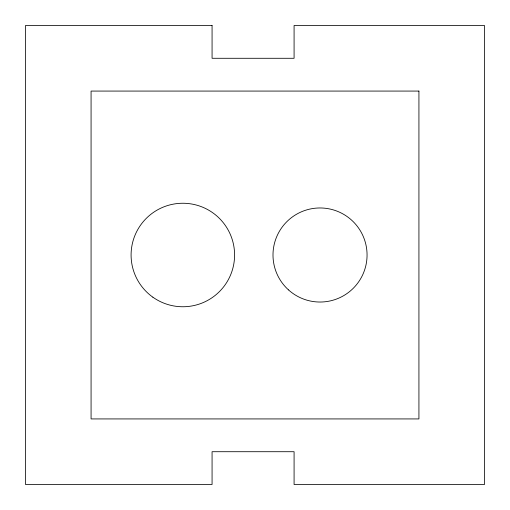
<?xml version="1.0" encoding="UTF-8"?>
<svg xmlns="http://www.w3.org/2000/svg" width="510" height="510" viewBox="0 0 510 510"><rect width="100%" height="100%" fill="white"/><g stroke="black" fill="none" stroke-linecap="round" stroke-linejoin="round"><path stroke-width="0.76" d="M212.071 25.5L25.5 25.5L25.5 484.5L212.071 484.5L212.071 451.713L294.085 451.713L294.085 484.5L484.5 484.5L484.5 25.5L294.085 25.5L294.085 58.287L212.071 58.287L212.071 25.5M418.927 91.073L91.073 91.073L91.073 418.927L418.927 418.927L418.927 91.073M288.481 289.884A47.035 47.035 0 0 0 366.014 264.881A47.035 47.035 0 0 0 305.598 210.235A47.035 47.035 0 0 0 288.481 289.884M152.853 297.177A51.746 51.746 0 0 0 234.358 259.883A51.746 51.746 0 0 0 161.307 207.946A51.746 51.746 0 0 0 152.853 297.177"/></g></svg>
